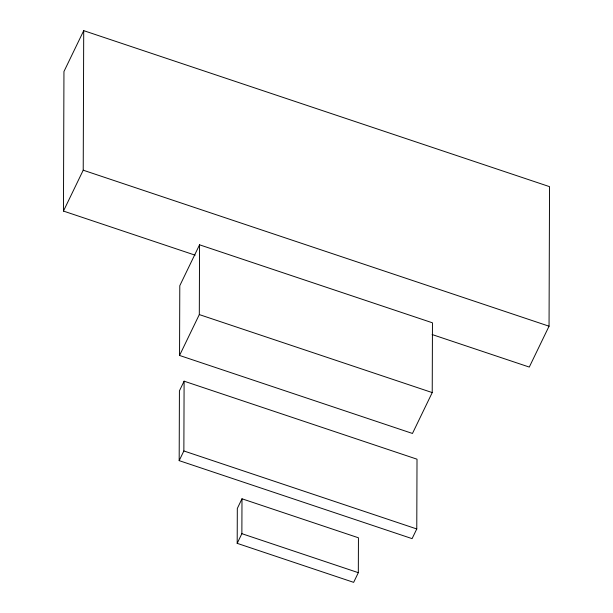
<?xml version="1.0" encoding="UTF-8"?>
<svg xmlns="http://www.w3.org/2000/svg" width="613" height="613" viewBox="0 0 613 613"><rect width="100%" height="100%" fill="white"/><g stroke="black" fill="none" stroke-linecap="round" stroke-linejoin="round"><path stroke-width="0.92" d="M195.133 255.169L63.461 211.071L63.951 71.529L83.713 30.65L549.539 186.651L549.049 326.2L529.287 367.072L432.127 334.537M63.461 211.071L83.222 170.199L83.713 30.65M179.18 460.639L179.425 390.864L184.107 381.186L417.016 459.191L416.771 528.965L412.097 538.635L179.18 460.639L183.862 450.961L184.107 381.186M179.548 355.456L179.793 285.689L199.554 244.809L432.464 322.813L432.226 392.581L412.465 433.46L179.548 355.456L199.309 314.584L199.554 244.809M237.193 543.348L237.315 508.461L241.989 498.79L358.444 537.785L358.321 572.672L353.647 582.35L237.193 543.348L241.867 533.678L241.989 498.79M83.222 170.199L549.049 326.2M199.309 314.584L432.226 392.581M183.862 450.961L416.771 528.965M241.867 533.678L358.321 572.672"/></g></svg>
